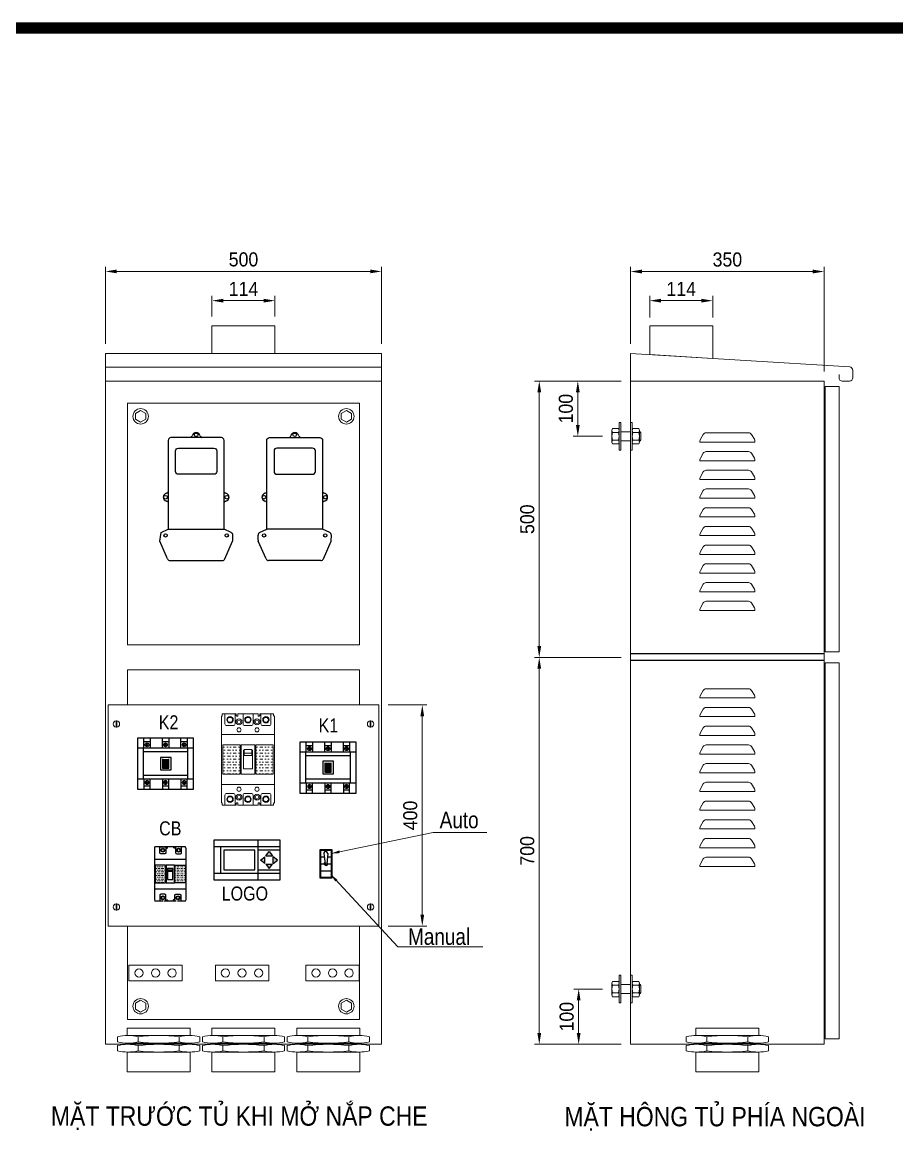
# Model space of a CAD drawing. Header units: millimetres. Extents: x 21200 to 27223, y 97648 to 101913.
# Drawn here: x 22782 to 24364, y 99893 to 101913 of the extents above; entities that cross this region are included whole.
import ezdxf
from ezdxf.enums import TextEntityAlignment as Align

# ---------------------------------------------------------------- set-up
doc = ezdxf.new("R2010")
doc.units = ezdxf.units.MM
doc.header["$LTSCALE"] = 6
doc.linetypes.add('HIDDEN', pattern=[9.525, 6.35, -3.175])
for name, color, linetype, lineweight in [('Co ban', 3, 'Continuous', 13), ('Den', 2, 'Continuous', 25), ('DIM', 4, 'Continuous', 9), ('Hatch', 8, 'Continuous', 0), ('Net khuat', 6, 'HIDDEN', 13), ('Net manh', 4, 'Continuous', 13), ('Netcoban', 4, 'Continuous', 25), ('Netdam', 4, 'Continuous', 20), ('Netmin', 6, 'Continuous', 0), ('Text', 4, 'Continuous', 0)]:
    doc.layers.add(name, color=color, linetype=linetype, lineweight=lineweight)
doc.layers.add('DUONG', color=7, linetype='Continuous')
doc.styles.get("Standard").update_dxf_attribs({"font": 'VHELVCN.TTF', "height": 60})
doc.styles.add('VNI-HELVE', font='VHELVEN.TTF', dxfattribs={"width": 0.9})
doc.dimstyles.new('D10', dxfattribs={"dimscale": 1.7, "dimtxt": 15, "dimasz": 12, "dimexe": 5, "dimexo": 10, "dimgap": 5, "dimtad": 1, "dimtoh": 1, "dimdec": 0, "dimdsep": 46, "dimtxsty": 'VNI-HELVE', "dimcen": 250, "dimclrd": 256, "dimclre": 256, "dimclrt": 7, "dimadec": 0, "dimazin": 0, "dimtfac": 1, "dimtdec": 0, "dimtmove": 0, "dimatfit": 1, "dimfxl": 1, "dimtolj": 1, "dimtzin": 0, "dimlwd": -1, "dimlwe": -1, "dimarcsym": 0})
doc.dimstyles.get("Standard").update_dxf_attribs({"dimtxt": 40, "dimasz": 15, "dimexe": 10, "dimexo": 10, "dimgap": 10, "dimtad": 1, "dimdec": 0, "dimzin": 0, "dimdsep": 46, "dimtxsty": 'Standard', "dimblk": 'OBLIQUE', "dimcen": 0.09, "dimclrd": 5, "dimclre": 5, "dimclrt": 3, "dimadec": 0, "dimazin": 0, "dimtfac": 1, "dimtdec": 0, "dimtofl": 0, "dimtmove": 0, "dimatfit": 3, "dimfxl": 1, "dimtolj": 1, "dimtzin": 0, "dimlwd": 5, "dimlwe": 5, "dimarcsym": 0})

# ---------------------------------------------------------------- blocks, each defined once
blk = doc.blocks.new('*D42')
at = {"layer": 'Defpoints', "color": 0}
for p in [(24031.3, 101409), (23917.3, 101361.5), (24031.3, 101361.5)]:
    blk.add_point(p, dxfattribs=at)
at = {"layer": 'DIM'}
for p, q in [((23917.3, 101378.5), (23917.3, 101417.5)), ((23937.7, 101409), (24010.9, 101409)), ((24031.3, 101378.5), (24031.3, 101417.5))]:
    blk.add_line(p, q, dxfattribs=at)
for points in [[(23937.7, 101412.4), (23937.7, 101405.6), (23917.3, 101409)], [(24010.9, 101412.4), (24010.9, 101405.6), (24031.3, 101409)]]:
    blk.add_solid(points, dxfattribs=at)
at = {"layer": 'DIM', "color": 7, "insert": (23974.3, 101430.3), "char_height": 25.5, "attachment_point": 5, "style": 'VNI-HELVE'}
blk.add_mtext('\\A1;114', dxfattribs=at)
blk = doc.blocks.new('*D43')
at = {"layer": 'Defpoints', "color": 0}
for p in [(23882.8, 101263.6), (23787.2, 101163.6), (23849, 101163.6)]:
    blk.add_point(p, dxfattribs=at)
at = {"layer": 'DIM'}
for p, q in [((23865.8, 101263.6), (23778.7, 101263.6)), ((23787.2, 101243.2), (23787.2, 101184)), ((23832, 101163.6), (23778.7, 101163.6))]:
    blk.add_line(p, q, dxfattribs=at)
for points in [[(23783.8, 101243.2), (23790.6, 101243.2), (23787.2, 101263.6)], [(23783.8, 101184), (23790.6, 101184), (23787.2, 101163.6)]]:
    blk.add_solid(points, dxfattribs=at)
at = {"layer": 'DIM', "color": 7, "insert": (23765.6, 101213.6), "char_height": 25.5, "attachment_point": 5, "rotation": 90, "style": 'VNI-HELVE'}
blk.add_mtext('\\A1;100', dxfattribs=at)
blk = doc.blocks.new('*D44')
at = {"layer": 'Defpoints', "color": 0}
for p in [(24232.8, 101461.7), (23882.8, 101313.6), (24232.8, 101263.6)]:
    blk.add_point(p, dxfattribs=at)
at = {"layer": 'DIM'}
for p, q in [((23882.8, 101330.6), (23882.8, 101470.2)), ((24232.8, 101280.6), (24232.8, 101470.2)), ((23903.2, 101461.7), (24212.4, 101461.7))]:
    blk.add_line(p, q, dxfattribs=at)
for points in [[(23903.2, 101465.1), (23903.2, 101458.3), (23882.8, 101461.7)], [(24212.4, 101465.1), (24212.4, 101458.3), (24232.8, 101461.7)]]:
    blk.add_solid(points, dxfattribs=at)
at = {"layer": 'DIM', "color": 7, "insert": (24057.8, 101483.3), "char_height": 25.5, "attachment_point": 5, "style": 'VNI-HELVE'}
blk.add_mtext('\\A1;350', dxfattribs=at)
blk = doc.blocks.new('*D46')
at = {"layer": 'Defpoints', "color": 0}
for p in [(23427.2, 100677.6), (23427.2, 100277.6), (23505.7, 100277.6)]:
    blk.add_point(p, dxfattribs=at)
at = {"layer": 'DIM'}
for p, q in [((23444.2, 100677.6), (23514.2, 100677.6)), ((23505.7, 100657.2), (23505.7, 100298)), ((23444.2, 100277.6), (23514.2, 100277.6))]:
    blk.add_line(p, q, dxfattribs=at)
for points in [[(23502.3, 100657.2), (23509.1, 100657.2), (23505.7, 100677.6)], [(23502.3, 100298), (23509.1, 100298), (23505.7, 100277.6)]]:
    blk.add_solid(points, dxfattribs=at)
at = {"layer": 'DIM', "color": 7, "insert": (23484.1, 100477.6), "char_height": 25.5, "attachment_point": 5, "rotation": 90, "style": 'VNI-HELVE'}
blk.add_mtext('\\A1;400', dxfattribs=at)
blk = doc.blocks.new('*D47')
at = {"layer": 'Defpoints', "color": 0}
for p in [(23788.7, 100163.6), (23849, 100163.6), (23882.8, 100063.6)]:
    blk.add_point(p, dxfattribs=at)
at = {"layer": 'DIM'}
for p, q in [((23832, 100163.6), (23780.2, 100163.6)), ((23788.7, 100084), (23788.7, 100143.2)), ((23865.8, 100063.6), (23780.2, 100063.6))]:
    blk.add_line(p, q, dxfattribs=at)
for points in [[(23785.3, 100143.2), (23792.1, 100143.2), (23788.7, 100163.6)], [(23785.3, 100084), (23792.1, 100084), (23788.7, 100063.6)]]:
    blk.add_solid(points, dxfattribs=at)
at = {"layer": 'DIM', "color": 7, "insert": (23767.1, 100113.6), "char_height": 25.5, "attachment_point": 5, "rotation": 90, "style": 'VNI-HELVE'}
blk.add_mtext('\\A1;100', dxfattribs=at)
blk = doc.blocks.new('*D48')
at = {"layer": 'Defpoints', "color": 0}
for p in [(23717.4, 100763.6), (23882.8, 100763.6), (23882.8, 100063.6)]:
    blk.add_point(p, dxfattribs=at)
at = {"layer": 'DIM'}
for p, q in [((23865.8, 100763.6), (23708.9, 100763.6)), ((23717.4, 100084), (23717.4, 100743.2)), ((23865.8, 100063.6), (23708.9, 100063.6))]:
    blk.add_line(p, q, dxfattribs=at)
for points in [[(23714, 100743.2), (23720.8, 100743.2), (23717.4, 100763.6)], [(23714, 100084), (23720.8, 100084), (23717.4, 100063.6)]]:
    blk.add_solid(points, dxfattribs=at)
at = {"layer": 'DIM', "color": 7, "insert": (23695.8, 100413.6), "char_height": 25.5, "attachment_point": 5, "rotation": 90, "style": 'VNI-HELVE'}
blk.add_mtext('\\A1;700', dxfattribs=at)
blk = doc.blocks.new('*D49')
at = {"layer": 'Defpoints', "color": 0}
for p in [(23717.4, 101263.6), (23882.8, 101263.6), (23882.8, 100763.6)]:
    blk.add_point(p, dxfattribs=at)
at = {"layer": 'DIM'}
for p, q in [((23865.8, 101263.6), (23708.9, 101263.6)), ((23717.4, 100784), (23717.4, 101243.2)), ((23865.8, 100763.6), (23708.9, 100763.6))]:
    blk.add_line(p, q, dxfattribs=at)
for points in [[(23714, 101243.2), (23720.8, 101243.2), (23717.4, 101263.6)], [(23714, 100784), (23720.8, 100784), (23717.4, 100763.6)]]:
    blk.add_solid(points, dxfattribs=at)
at = {"layer": 'DIM', "color": 7, "insert": (23695.8, 101013.6), "char_height": 25.5, "attachment_point": 5, "rotation": 90, "style": 'VNI-HELVE'}
blk.add_mtext('\\A1;500', dxfattribs=at)
blk = doc.blocks.new('*D50')
at = {"layer": 'Defpoints', "color": 0}
for p in [(23239.2, 101409), (23125.2, 101363.6), (23239.2, 101363.6)]:
    blk.add_point(p, dxfattribs=at)
at = {"layer": 'DIM'}
for p, q in [((23125.2, 101380.6), (23125.2, 101417.5)), ((23145.6, 101409), (23218.8, 101409)), ((23239.2, 101380.6), (23239.2, 101417.5))]:
    blk.add_line(p, q, dxfattribs=at)
for points in [[(23145.6, 101412.4), (23145.6, 101405.6), (23125.2, 101409)], [(23218.8, 101412.4), (23218.8, 101405.6), (23239.2, 101409)]]:
    blk.add_solid(points, dxfattribs=at)
at = {"layer": 'DIM', "color": 7, "insert": (23182.2, 101430.3), "char_height": 25.5, "attachment_point": 5, "style": 'VNI-HELVE'}
blk.add_mtext('\\A1;114', dxfattribs=at)
blk = doc.blocks.new('*D51')
at = {"layer": 'Defpoints', "color": 0}
for p in [(23432.2, 101461.9), (22932.2, 101313.6), (23432.2, 101313.6)]:
    blk.add_point(p, dxfattribs=at)
at = {"layer": 'DIM'}
for p, q in [((22932.2, 101330.6), (22932.2, 101470.4)), ((23432.2, 101330.6), (23432.2, 101470.4)), ((22952.6, 101461.9), (23411.8, 101461.9))]:
    blk.add_line(p, q, dxfattribs=at)
for points in [[(22952.6, 101465.3), (22952.6, 101458.5), (22932.2, 101461.9)], [(23411.8, 101465.3), (23411.8, 101458.5), (23432.2, 101461.9)]]:
    blk.add_solid(points, dxfattribs=at)
at = {"layer": 'DIM', "color": 7, "insert": (23182.2, 101483.5), "char_height": 25.5, "attachment_point": 5, "style": 'VNI-HELVE'}
blk.add_mtext('\\A1;500', dxfattribs=at)
blk = doc.blocks.new('Cross Pt Pan Head Screw - 10 mm top')
at = {"color": 0, "linetype": 'Continuous'}
for p, q in [((-0.9, 0.9), (-5, 0.9)), ((-0.9, 0.9), (-0.9, 5)), ((0.9, 0.9), (-0.9, 0.9)), ((-0.9, 0.9), (-0.9, -0.9)), ((0.9, 0.9), (0.9, 5)), ((0.9, 0.9), (5, 0.9)), ((0.9, 0.9), (0.9, -0.9)), ((-0.9, -0.9), (-5, -0.9)), ((0.9, -0.9), (-0.9, -0.9)), ((-0.9, -0.9), (-0.9, -5)), ((0.9, -0.9), (0.9, -5)), ((0.9, -0.9), (5, -0.9))]:
    blk.add_line(p, q, dxfattribs=at)
blk.add_circle((0, 0), 9.84, dxfattribs=at)
for start, end in [(169.75965, 190.24035), (79.75965, 100.24035), (349.75965, 10.24035), (259.75965, 280.24035)]:
    blk.add_arc((0, 0), 5.09, start, end, dxfattribs=at)
blk = doc.blocks.new('_Oblique')
at = {"color": 0, "lineweight": -2}
blk.add_line((-0.5, -0.5), (0.5, 0.5), dxfattribs=at)

msp = doc.modelspace()

# ---------------------------------------------------------------- hatches: boundary and pattern name
at = {"layer": 'Hatch'}
for points in [[(23047.2, 100579.9), (23035.6, 100579.9), (23035.6, 100563), (23047.2, 100563)], [(23341.1, 100572.9), (23329.5, 100572.9), (23329.5, 100556), (23341.1, 100556)]]:
    msp.add_hatch(color=256, dxfattribs=at).paths.add_polyline_path(points)
at = {"layer": 'Hatch', "lineweight": 18}
h = msp.add_hatch(color=256, dxfattribs=at)
h.paths.add_polyline_path([(23236.1, 100403), (23236.1, 100390.9), (23244, 100397)])
h.paths.add_polyline_path([(23222.6, 100404.5), (23234.6, 100404.5), (23228.6, 100412.4)])
h.paths.add_polyline_path([(23213.2, 100397), (23221.1, 100390.9), (23221.1, 100403)])
h.paths.add_polyline_path([(23222.6, 100389.5), (23228.6, 100381.6), (23234.6, 100389.5)])
at = {"layer": 'Net khuat'}
h = msp.add_hatch(dxfattribs=at)
h.set_pattern_fill('MUDST', color=256, scale=21.333333, style=0)
h.set_pattern_definition([(0, (-56302.936, 88654.323), (10.66666667, 5.33333333), [5.33333333, -5.33333333, 0, -5.33333333, 0, -5.33333333])])
h.paths.add_polyline_path([(23176.3, 100605.5), (23144.6, 100605.5), (23144.6, 100552.1), (23176.3, 100552.1)])
at = {"layer": 'Net khuat', "linetype": 'Continuous'}
h = msp.add_hatch(dxfattribs=at)
h.set_pattern_fill('MUDST', color=256, scale=21.333333, style=0)
h.set_pattern_definition([(180, (102683.5724, 88654.323), (-10.66666667, 5.33333333), [5.33333333, -5.33333333, 0, -5.33333333, 0, -5.33333333])])
h.paths.add_polyline_path([(23204.3, 100605.5), (23236, 100605.5), (23236, 100552.1), (23204.3, 100552.1)])
at = {"layer": 'Netdam'}
h = msp.add_hatch(dxfattribs=at)
h.set_pattern_fill('MUDST', color=256, scale=12.759608, style=0)
h.set_pattern_definition([(0, (-24495.7134, 93239.553), (6.37980402, 3.189902), [3.189902, -3.189902, 0, -3.189902, 0, -3.189902])])
h.paths.add_polyline_path([(23041.3, 100387.6), (23022.4, 100387.6), (23022.4, 100355.7), (23041.3, 100355.7)])
h = msp.add_hatch(dxfattribs=at)
h.set_pattern_fill('MUDST', color=256, scale=12.759608, style=0)
h.set_pattern_definition([(180, (70595.1708, 93239.553), (-6.37980402, 3.189902), [3.189902, -3.189902, 0, -3.189902, 0, -3.189902])])
h.paths.add_polyline_path([(23058.1, 100387.6), (23077.1, 100387.6), (23077.1, 100355.7), (23058.1, 100355.7)])

# ---------------------------------------------------------------- linework, layer by layer
for p, q in [((23030.6, 100973.6), (23033.1, 100989.4)), ((23340.9, 100973.6), (23341.3, 100984.8)), ((24232.8, 100769.8), (23882.8, 100769.8)), ((24232.8, 100757.8), (23882.8, 100757.8)), ((22990.4, 100617.5), (22990.4, 100525.2)), ((23092, 100617.5), (22990.4, 100617.5)), ((23092, 100599.4), (22990.4, 100599.4)), ((23000.7, 100599.4), (23000.7, 100543.2)), ((23002, 100599.4), (23002, 100617.5)), ((23002, 100611.5), (23013.2, 100611.5)), ((23013.2, 100599.4), (23002, 100599.4)), ((23013.2, 100617.5), (23013.2, 100599.4)), ((23035.6, 100599.4), (23035.6, 100617.5)), ((23035.6, 100611.4), (23046.8, 100611.4)), ((23046.8, 100599.4), (23035.6, 100599.4)), ((23046.8, 100617.5), (23046.8, 100599.4)), ((23069.1, 100599.4), (23069.1, 100617.5)), ((23069.1, 100611.4), (23080.3, 100611.4)), ((23080.3, 100599.4), (23069.1, 100599.4)), ((23080.3, 100617.5), (23080.3, 100599.4)), ((23081.6, 100543.2), (23081.6, 100599.4)), ((23092, 100525.2), (23092, 100617.5)), ((23284.3, 100610.4), (23284.3, 100518.1)), ((23385.9, 100610.4), (23284.3, 100610.4)), ((23295.9, 100592.4), (23295.9, 100610.4)), ((23295.9, 100604.4), (23307.1, 100604.4)), ((23307.1, 100610.4), (23307.1, 100592.4)), ((23329.5, 100592.3), (23329.5, 100610.4)), ((23329.5, 100604.4), (23340.7, 100604.4)), ((23340.7, 100610.4), (23340.7, 100592.3)), ((23363.1, 100592.3), (23363.1, 100610.4)), ((23363.1, 100604.4), (23374.2, 100604.4)), ((23374.2, 100610.4), (23374.2, 100592.3)), ((23385.9, 100518.1), (23385.9, 100610.4)), ((23081.6, 100592.5), (23000.7, 100592.5)), ((23031.8, 100582.8), (23031.8, 100560.1)), ((23051.1, 100582.8), (23031.8, 100582.8)), ((23035.6, 100579.9), (23035.6, 100563)), ((23047.2, 100563), (23047.2, 100579.9)), ((23051.1, 100560.1), (23051.1, 100582.8)), ((23385.9, 100592.4), (23284.3, 100592.4)), ((23294.6, 100592.4), (23294.6, 100536.2)), ((23375.6, 100585.5), (23294.6, 100585.5)), ((23307.1, 100592.4), (23295.9, 100592.4)), ((23340.7, 100592.3), (23329.5, 100592.3)), ((23374.2, 100592.3), (23363.1, 100592.3)), ((23375.6, 100536.2), (23375.6, 100592.4)), ((23031.8, 100560.1), (23051.1, 100560.1)), ((23035.6, 100563), (23047.2, 100563)), ((23345, 100575.8), (23325.7, 100575.8)), ((23325.7, 100575.8), (23325.7, 100553.1)), ((23329.5, 100572.9), (23329.5, 100556)), ((23341.1, 100556), (23341.1, 100572.9)), ((23345, 100553.1), (23345, 100575.8)), ((23092, 100543.2), (22990.4, 100543.2)), ((23081.6, 100550.1), (23000.7, 100550.1)), ((23002, 100543.2), (23002, 100525.2)), ((23013.2, 100543.2), (23002, 100543.2)), ((23013.2, 100525.2), (23013.2, 100543.2)), ((23035.6, 100543.3), (23035.6, 100525.2)), ((23046.8, 100543.3), (23035.6, 100543.3)), ((23046.8, 100525.2), (23046.8, 100543.3)), ((23069.1, 100543.3), (23069.1, 100525.2)), ((23080.3, 100543.3), (23069.1, 100543.3)), ((23080.3, 100525.2), (23080.3, 100543.3)), ((23375.6, 100543.1), (23294.6, 100543.1)), ((23325.7, 100553.1), (23345, 100553.1)), ((23329.5, 100556), (23341.1, 100556)), ((22990.4, 100525.2), (23092, 100525.2)), ((23002, 100531.2), (23013.2, 100531.2)), ((23035.6, 100531.2), (23046.8, 100531.2)), ((23069.1, 100531.2), (23080.3, 100531.2)), ((23385.9, 100536.2), (23284.3, 100536.2)), ((23284.3, 100518.1), (23385.9, 100518.1)), ((23295.9, 100536.2), (23295.9, 100518.1)), ((23307.1, 100536.2), (23295.9, 100536.2)), ((23295.9, 100524.1), (23307.1, 100524.1)), ((23307.1, 100518.1), (23307.1, 100536.2)), ((23329.5, 100536.2), (23329.5, 100518.1)), ((23340.7, 100536.2), (23329.5, 100536.2)), ((23329.5, 100524.2), (23340.7, 100524.2)), ((23340.7, 100518.1), (23340.7, 100536.2)), ((23363.1, 100536.2), (23363.1, 100518.1)), ((23374.2, 100536.2), (23363.1, 100536.2)), ((23363.1, 100524.2), (23374.2, 100524.2)), ((23374.2, 100518.1), (23374.2, 100536.2))]:
    msp.add_line(p, q)
at = {"layer": 'Co ban'}
for points in [[(23125.2, 101313.6), (23239.2, 101313.6), (23239.2, 101363.6), (23125.2, 101363.6)], [(23917.2, 101311.5), (24031.3, 101304.4), (24031.3, 101363.6), (23917.3, 101363.6)], [(22932.2, 100063.6), (23432.2, 100063.6), (23432.2, 101313.6), (22932.2, 101313.6)], [(23882.8, 100063.6), (24232.8, 100063.6), (24232.8, 101263.6), (23882.8, 101263.6)], [(24234.8, 100773.6), (24259.8, 100773.6), (24259.8, 101253.6), (24234.8, 101253.6)], [(22996.1, 101188.9), (23005.5, 101194.3), (23005.5, 101205.1), (22996.1, 101210.5), (22986.8, 101205.1), (22986.8, 101194.3)], [(23368.3, 101188.9), (23358.9, 101194.3), (23358.9, 101205.1), (23368.3, 101210.5), (23377.7, 101205.1), (23377.7, 101194.3)], [(24234.8, 100073.6), (24259.8, 100073.6), (24259.8, 100753.6), (24234.8, 100753.6)], [(22937.2, 100277.6), (23427.2, 100277.6), (23427.2, 100677.6), (22937.2, 100677.6)], [(22951.6, 100637.5), (22952.8, 100637.5), (22952.8, 100649), (22951.6, 100649)], [(23411.6, 100637.5), (23412.8, 100637.5), (23412.8, 100649), (23411.6, 100649)], [(23176.3, 100605.5), (23144.6, 100605.5), (23144.6, 100552.1), (23176.3, 100552.1)], [(23178.1, 100552.2), (23202.6, 100552.2), (23202.6, 100605.5), (23178.1, 100605.5)], [(23204.3, 100605.5), (23236, 100605.5), (23236, 100552.1), (23204.3, 100552.1)], [(23183.2, 100596.9), (23197.5, 100596.9), (23197.5, 100586.2), (23183.2, 100586.2)], [(22951.6, 100306.3), (22952.8, 100306.3), (22952.8, 100317.7), (22951.6, 100317.7)], [(23411.6, 100306.3), (23412.8, 100306.3), (23412.8, 100317.7), (23411.6, 100317.7)], [(22974.8, 100206.7), (23071.4, 100206.7), (23071.4, 100178.6), (22974.8, 100178.6)], [(23131.3, 100206.7), (23227.9, 100206.7), (23227.9, 100178.6), (23131.3, 100178.6)], [(23295, 100206.7), (23391.6, 100206.7), (23391.6, 100178.6), (23295, 100178.6)], [(22996.1, 100143.4), (23005.5, 100137.9), (23005.5, 100127.1), (22996.1, 100121.7), (22986.8, 100127.1), (22986.8, 100137.9)], [(23368.3, 100143.4), (23358.9, 100137.9), (23358.9, 100127.1), (23368.3, 100121.7), (23377.7, 100127.1), (23377.7, 100137.9)]]:
    msp.add_lwpolyline(points, close=True, dxfattribs=at)
for points in [[(23882.8, 101263.6), (23882.8, 101313.6), (24279.2, 101289, -0.396137), (24284.8, 101283), (24284.8, 101269.6, -0.414214), (24278.8, 101263.6), (24265.8, 101263.6, -0.414214), (24259.8, 101269.6), (24259.8, 101275.6)], [(23142.3, 100657.3, 0.414214), (23143.9, 100658.9), (23143.9, 100661.5)], [(23169, 100661.5), (23169, 100658.9, 0.414214), (23170.6, 100657.3), (23170.6, 100657.3, 0.414214), (23172.2, 100658.9), (23172.2, 100661.5)], [(23211.7, 100661.5), (23211.7, 100658.9, -0.414214), (23210.1, 100657.3), (23210.1, 100657.3, -0.414214), (23208.5, 100658.9), (23208.5, 100661.5)], [(23238.3, 100657.3, -0.414214), (23236.7, 100658.9), (23236.7, 100661.5)], [(22951.6, 100648.9, 0.899021), (22951.6, 100637.5)], [(22952.8, 100637.5, 0.899021), (22952.8, 100648.9)], [(23411.6, 100648.9, 0.899021), (23411.6, 100637.5)], [(23412.8, 100637.5, 0.899021), (23412.8, 100648.9)], [(23142.3, 100500.5, -0.414214), (23143.9, 100498.9), (23143.9, 100496.2)], [(23166.9, 100496.2), (23166.9, 100514.3, 0.414214), (23163.7, 100517.5), (23151.9, 100517.5, 0.414214), (23148.7, 100514.3), (23148.7, 100496.2)], [(23169, 100496.2), (23169, 100498.9, -0.414214), (23170.6, 100500.5), (23170.6, 100500.5, -0.414214), (23172.2, 100498.9), (23172.2, 100496.2)], [(23199.4, 100496.2), (23199.4, 100514.3, 0.414214), (23196.2, 100517.5), (23184.5, 100517.5, 0.414214), (23181.3, 100514.3), (23181.3, 100496.2)], [(23211.7, 100496.2), (23211.7, 100498.9, 0.414214), (23210.1, 100500.5), (23210.1, 100500.5, 0.414214), (23208.5, 100498.9), (23208.5, 100496.2)], [(23213.8, 100496.2), (23213.8, 100514.3, -0.414214), (23217, 100517.5), (23228.7, 100517.5, -0.414214), (23231.9, 100514.3), (23231.9, 100496.2)], [(23238.3, 100500.5, 0.414214), (23236.7, 100498.9), (23236.7, 100496.2)], [(22951.6, 100317.7, 0.899021), (22951.6, 100306.3)], [(22952.8, 100306.3, 0.899021), (22952.8, 100317.7)], [(23411.6, 100317.7, 0.899021), (23411.6, 100306.3)], [(23412.8, 100306.3, 0.899021), (23412.8, 100317.7)]]:
    msp.add_lwpolyline(points, format="xyb", dxfattribs=at)
for points in [[(22932.2, 101288.6), (23432.2, 101288.6)], [(22932.2, 101263.6), (23432.2, 101263.6)], [(23392.2, 101223.6), (23392.2, 101223.6), (22972.2, 101223.6), (22972.2, 100924.1)], [(23392.2, 100924.1), (23392.2, 101223.6)], [(22972.2, 100924.1), (22972.2, 100786.1), (23392.2, 100786.1), (23392.2, 100924.1)], [(23392.2, 100741.1), (23392.2, 100741.1), (22972.2, 100741.1), (22972.2, 100677.6)], [(23392.2, 100677.6), (23392.2, 100741.1)], [(23169, 100661.5), (23143.9, 100661.5)], [(23208.5, 100661.5), (23172.2, 100661.5)], [(23236.7, 100661.5), (23211.7, 100661.5)], [(23142.3, 100657.3), (23142.3, 100500.5)], [(23155.3, 100646.6), (23152.9, 100650.9), (23155.3, 100655.1), (23160.2, 100655.1), (23162.7, 100650.9), (23160.2, 100646.6), (23155.3, 100646.6)], [(23187.9, 100646.6), (23185.4, 100650.9), (23187.9, 100655.1), (23192.8, 100655.1), (23195.2, 100650.9), (23192.8, 100646.6), (23187.9, 100646.6)], [(23225.3, 100646.6), (23227.8, 100650.9), (23225.3, 100655.1), (23220.4, 100655.1), (23217.9, 100650.9), (23220.4, 100646.6), (23225.3, 100646.6)], [(23238.3, 100500.5), (23238.3, 100657.3)], [(23142.3, 100624.2), (23238.3, 100624.2)], [(23183.2, 100595.9), (23182.3, 100595.9), (23182.3, 100561.8), (23198.3, 100561.8), (23198.3, 100595.9), (23197.5, 100595.9)], [(23197.5, 100590.5), (23183.2, 100590.5)], [(23142.3, 100533.5), (23238.3, 100533.5)], [(23155.3, 100511.1), (23152.9, 100506.9), (23155.3, 100502.6), (23160.2, 100502.6), (23162.7, 100506.9), (23160.2, 100511.1), (23155.3, 100511.1)], [(23187.9, 100511.1), (23185.4, 100506.9), (23187.9, 100502.6), (23192.8, 100502.6), (23195.2, 100506.9), (23192.8, 100511.1), (23187.9, 100511.1)], [(23225.3, 100511.1), (23227.8, 100506.9), (23225.3, 100502.6), (23220.4, 100502.6), (23217.9, 100506.9), (23220.4, 100511.1), (23225.3, 100511.1)], [(23169, 100496.2), (23143.9, 100496.2)], [(23199.4, 100496.2), (23172.2, 100496.2)], [(23208.5, 100496.2), (23199.4, 100496.2)], [(23236.7, 100496.2), (23211.7, 100496.2)], [(22972.2, 100277.6), (22972.2, 100108.6), (23392.2, 100108.6), (23392.2, 100277.6)], [(23085.7, 100079.7), (23085.7, 100092.7), (22971.7, 100092.7), (22971.7, 100079.7)], [(23084.5, 100079.7), (22972.9, 100079.7)], [(22991.5, 100077.4), (22991.5, 100068)], [(23065.9, 100077.4), (23065.9, 100068)], [(23239.2, 100079.7), (23239.2, 100092.7), (23125.2, 100092.7), (23125.2, 100079.7)], [(23238, 100079.7), (23126.4, 100079.7)], [(23145, 100077.4), (23145, 100068)], [(23219.4, 100077.4), (23219.4, 100068)], [(23392.7, 100079.7), (23392.7, 100092.7), (23278.7, 100092.7), (23278.7, 100079.7)], [(23391.5, 100079.7), (23279.9, 100079.7)], [(23298.5, 100077.4), (23298.5, 100068)], [(23372.9, 100077.4), (23372.9, 100068)], [(24114.8, 100079.7), (24114.8, 100092.7), (24000.8, 100092.7), (24000.8, 100079.7)], [(24113.6, 100079.7), (24002, 100079.7)], [(24020.6, 100077.4), (24020.6, 100068)], [(24095, 100077.4), (24095, 100068)], [(23084.5, 100065.6), (22972.9, 100065.6)], [(22991.5, 100051.9), (22991.5, 100061.3)], [(23065.9, 100051.9), (23065.9, 100061.3)], [(23238, 100065.6), (23126.4, 100065.6)], [(23145, 100051.9), (23145, 100061.3)], [(23219.4, 100051.9), (23219.4, 100061.3)], [(23391.5, 100065.6), (23279.9, 100065.6)], [(23298.5, 100051.9), (23298.5, 100061.3)], [(23372.9, 100051.9), (23372.9, 100061.3)], [(24113.6, 100065.6), (24002, 100065.6)], [(24020.6, 100051.9), (24020.6, 100061.3)], [(24095, 100051.9), (24095, 100061.3)], [(23085.7, 100049.5), (23085.7, 100013.6), (22971.7, 100013.6), (22971.7, 100049.5)], [(23084.5, 100049.5), (22972.9, 100049.5)], [(23239.2, 100049.5), (23239.2, 100013.6), (23125.2, 100013.6), (23125.2, 100049.5)], [(23238, 100049.5), (23126.4, 100049.5)], [(23392.7, 100049.5), (23392.7, 100013.6), (23278.7, 100013.6), (23278.7, 100049.5)], [(23391.5, 100049.5), (23279.9, 100049.5)], [(24114.8, 100049.5), (24114.8, 100013.6), (24000.8, 100013.6), (24000.8, 100049.5)], [(24113.6, 100049.5), (24002, 100049.5)]]:
    msp.add_lwpolyline(points, dxfattribs=at)
for points in [[(24019.3, 101169.9, 0.265803), (24014.2, 101166.9), (24009, 101158.2, 0.133692), (24008.2, 101155.1), (24008.2, 101153.2), (24107.4, 101153.2), (24107.4, 101155.1, 0.133692), (24106.6, 101158.2), (24101.5, 101166.9, 0.265803), (24096.3, 101169.9)], [(24019.3, 101136, 0.265803), (24014.2, 101133), (24009, 101124.3, 0.133692), (24008.2, 101121.3), (24008.2, 101119.4), (24107.4, 101119.4), (24107.4, 101121.3, 0.133692), (24106.6, 101124.3), (24101.5, 101133, 0.265803), (24096.3, 101136)], [(24019.3, 101102.1, 0.265803), (24014.2, 101099.2), (24009, 101090.5, 0.133692), (24008.2, 101087.4), (24008.2, 101085.5), (24107.4, 101085.5), (24107.4, 101087.4, 0.133692), (24106.6, 101090.5), (24101.5, 101099.2, 0.265803), (24096.3, 101102.1)], [(24019.3, 101068.3, 0.265803), (24014.2, 101065.3), (24009, 101056.6, 0.133692), (24008.2, 101053.5), (24008.2, 101051.6), (24107.4, 101051.6), (24107.4, 101053.5, 0.133692), (24106.6, 101056.6), (24101.5, 101065.3, 0.265803), (24096.3, 101068.3)], [(24019.3, 101034.4, 0.265803), (24014.2, 101031.4), (24009, 101022.7, 0.133692), (24008.2, 101019.7), (24008.2, 101017.8), (24107.4, 101017.8), (24107.4, 101019.7, 0.133692), (24106.6, 101022.7), (24101.5, 101031.4, 0.265803), (24096.3, 101034.4)], [(24019.3, 101000.5, 0.265803), (24014.2, 100997.6), (24009, 100988.9, 0.133692), (24008.2, 100985.8), (24008.2, 100983.9), (24107.4, 100983.9), (24107.4, 100985.8, 0.133692), (24106.6, 100988.9), (24101.5, 100997.6, 0.265803), (24096.3, 101000.5)], [(24019.3, 100966.7, 0.265803), (24014.2, 100963.7), (24009, 100955, 0.133692), (24008.2, 100951.9), (24008.2, 100950), (24107.4, 100950), (24107.4, 100951.9, 0.133692), (24106.6, 100955), (24101.5, 100963.7, 0.265803), (24096.3, 100966.7)], [(24019.3, 100932.8, 0.265803), (24014.2, 100929.8), (24009, 100921.1, 0.133692), (24008.2, 100918.1), (24008.2, 100916.2), (24107.4, 100916.2), (24107.4, 100918.1, 0.133692), (24106.6, 100921.1), (24101.5, 100929.8, 0.265803), (24096.3, 100932.8)], [(24019.3, 100898.9, 0.265803), (24014.2, 100896), (24009, 100887.3, 0.133692), (24008.2, 100884.2), (24008.2, 100882.3), (24107.4, 100882.3), (24107.4, 100884.2, 0.133692), (24106.6, 100887.3), (24101.5, 100896, 0.265803), (24096.3, 100898.9)], [(24019.3, 100865.1, 0.265803), (24014.2, 100862.1), (24009, 100853.4, 0.133692), (24008.2, 100850.3), (24008.2, 100848.4), (24107.4, 100848.4), (24107.4, 100850.3, 0.133692), (24106.6, 100853.4), (24101.5, 100862.1, 0.265803), (24096.3, 100865.1)], [(24019.3, 100706.9, 0.265803), (24014.2, 100703.9), (24009, 100695.2, 0.133692), (24008.2, 100692.2), (24008.2, 100690.3), (24107.4, 100690.3), (24107.4, 100692.2, 0.133692), (24106.6, 100695.2), (24101.5, 100703.9, 0.265803), (24096.3, 100706.9)], [(23163.7, 100640.2), (23151.9, 100640.2, -0.414214), (23148.7, 100643.4), (23148.7, 100661.5), (23166.9, 100661.5), (23166.9, 100643.4, -0.414214)], [(23196.2, 100640.2), (23184.5, 100640.2, -0.414214), (23181.3, 100643.4), (23181.3, 100661.5), (23199.4, 100661.5), (23199.4, 100643.4, -0.414214)], [(23217, 100640.2), (23228.7, 100640.2, 0.414214), (23231.9, 100643.4), (23231.9, 100661.5), (23213.8, 100661.5), (23213.8, 100643.4, 0.414214)], [(24019.3, 100673, 0.265803), (24014.2, 100670.1), (24009, 100661.3, 0.133692), (24008.2, 100658.3), (24008.2, 100656.4), (24107.4, 100656.4), (24107.4, 100658.3, 0.133692), (24106.6, 100661.3), (24101.5, 100670.1, 0.265803), (24096.3, 100673)], [(24019.3, 100639.2, 0.265803), (24014.2, 100636.2), (24009, 100627.5, 0.133692), (24008.2, 100624.4), (24008.2, 100622.5), (24107.4, 100622.5), (24107.4, 100624.4, 0.133692), (24106.6, 100627.5), (24101.5, 100636.2, 0.265803), (24096.3, 100639.2)], [(24019.3, 100605.3, 0.265803), (24014.2, 100602.3), (24009, 100593.6, 0.133692), (24008.2, 100590.6), (24008.2, 100588.7), (24107.4, 100588.7), (24107.4, 100590.6, 0.133692), (24106.6, 100593.6), (24101.5, 100602.3, 0.265803), (24096.3, 100605.3)], [(24019.3, 100571.4, 0.265803), (24014.2, 100568.5), (24009, 100559.7, 0.133692), (24008.2, 100556.7), (24008.2, 100554.8), (24107.4, 100554.8), (24107.4, 100556.7, 0.133692), (24106.6, 100559.7), (24101.5, 100568.5, 0.265803), (24096.3, 100571.4)], [(24019.3, 100537.6, 0.265803), (24014.2, 100534.6), (24009, 100525.9, 0.133692), (24008.2, 100522.8), (24008.2, 100520.9), (24107.4, 100520.9), (24107.4, 100522.8, 0.133692), (24106.6, 100525.9), (24101.5, 100534.6, 0.265803), (24096.3, 100537.6)], [(24019.3, 100503.7, 0.265803), (24014.2, 100500.7), (24009, 100492, 0.133692), (24008.2, 100489), (24008.2, 100487.1), (24107.4, 100487.1), (24107.4, 100489, 0.133692), (24106.6, 100492), (24101.5, 100500.7, 0.265803), (24096.3, 100503.7)], [(24019.3, 100469.8, 0.265803), (24014.2, 100466.9), (24009, 100458.1, 0.133692), (24008.2, 100455.1), (24008.2, 100453.2), (24107.4, 100453.2), (24107.4, 100455.1, 0.133692), (24106.6, 100458.1), (24101.5, 100466.9, 0.265803), (24096.3, 100469.8)], [(24019.3, 100436, 0.265803), (24014.2, 100433), (24009, 100424.3, 0.133692), (24008.2, 100421.2), (24008.2, 100419.3), (24107.4, 100419.3), (24107.4, 100421.2, 0.133692), (24106.6, 100424.3), (24101.5, 100433, 0.265803), (24096.3, 100436)], [(24019.3, 100402.1, 0.265803), (24014.2, 100399.1), (24009, 100390.4, 0.133692), (24008.2, 100387.4), (24008.2, 100385.5), (24107.4, 100385.5), (24107.4, 100387.4, 0.133692), (24106.6, 100390.4), (24101.5, 100399.1, 0.265803), (24096.3, 100402.1)], [(23065.9, 100077.4, 0.062894), (22991.5, 100077.4, 0.125788), (22954.3, 100077.4), (22954.3, 100068, 0.125788), (22991.5, 100068, 0.062894), (23065.9, 100068, 0.125788), (23103.1, 100068), (23103.1, 100077.4, 0.125788), (23065.9, 100077.4)], [(23219.4, 100077.4, 0.062894), (23145, 100077.4, 0.125788), (23107.8, 100077.4), (23107.8, 100068, 0.125788), (23145, 100068, 0.062894), (23219.4, 100068, 0.125788), (23256.6, 100068), (23256.6, 100077.4, 0.125788), (23219.4, 100077.4)], [(23372.9, 100077.4, 0.062894), (23298.5, 100077.4, 0.125788), (23261.3, 100077.4), (23261.3, 100068, 0.125788), (23298.5, 100068, 0.062894), (23372.9, 100068, 0.125788), (23410.1, 100068), (23410.1, 100077.4, 0.125788), (23372.9, 100077.4)], [(24095, 100077.4, 0.062894), (24020.6, 100077.4, 0.125788), (23983.4, 100077.4), (23983.4, 100068, 0.125788), (24020.6, 100068, 0.062894), (24095, 100068, 0.125788), (24132.2, 100068), (24132.2, 100077.4, 0.125788), (24095, 100077.4)], [(23065.9, 100051.9, -0.062894), (22991.5, 100051.9, -0.125788), (22954.3, 100051.9), (22954.3, 100061.3, -0.125788), (22991.5, 100061.3, -0.062894), (23065.9, 100061.3, -0.125788), (23103.1, 100061.3), (23103.1, 100051.9, -0.125788), (23065.9, 100051.9)], [(23219.4, 100051.9, -0.062894), (23145, 100051.9, -0.125788), (23107.8, 100051.9), (23107.8, 100061.3, -0.125788), (23145, 100061.3, -0.062894), (23219.4, 100061.3, -0.125788), (23256.6, 100061.3), (23256.6, 100051.9, -0.125788), (23219.4, 100051.9)], [(23372.9, 100051.9, -0.062894), (23298.5, 100051.9, -0.125788), (23261.3, 100051.9), (23261.3, 100061.3, -0.125788), (23298.5, 100061.3, -0.062894), (23372.9, 100061.3, -0.125788), (23410.1, 100061.3), (23410.1, 100051.9, -0.125788), (23372.9, 100051.9)], [(24095, 100051.9, -0.062894), (24020.6, 100051.9, -0.125788), (23983.4, 100051.9), (23983.4, 100061.3, -0.125788), (24020.6, 100061.3, -0.062894), (24095, 100061.3, -0.125788), (24132.2, 100061.3), (24132.2, 100051.9, -0.125788), (24095, 100051.9)]]:
    msp.add_lwpolyline(points, format="xyb", close=True, dxfattribs=at)
for centre, radius in [((22996.1, 101199.7), 13.9), ((23368.3, 101199.7), 13.9), ((23157.8, 100650.9), 5.91), ((23174.1, 100647.1), 5.33), ((23174.1, 100647.1), 3.2), ((23190.3, 100650.9), 5.91), ((23206.6, 100647.1), 5.33), ((23206.6, 100647.1), 3.2), ((23222.9, 100650.9), 5.91), ((23174.1, 100632.6), 3.73), ((23206.6, 100632.6), 3.73), ((23174.1, 100525.1), 3.73), ((23206.6, 100525.1), 3.73), ((23157.8, 100506.9), 5.91), ((23174.1, 100510.6), 5.33), ((23174.1, 100510.6), 3.2), ((23190.3, 100506.9), 5.91), ((23206.6, 100510.6), 5.33), ((23206.6, 100510.6), 3.2), ((23222.9, 100506.9), 5.91), ((22993.1, 100192.6), 7.52), ((23023.1, 100192.6), 7.52), ((23053.1, 100192.6), 7.52), ((23149.6, 100192.6), 7.52), ((23179.6, 100192.6), 7.52), ((23209.6, 100192.6), 7.52), ((23313.3, 100192.6), 7.52), ((23343.3, 100192.6), 7.52), ((23373.3, 100192.6), 7.52), ((22996.1, 100132.5), 13.9), ((23368.3, 100132.5), 13.9)]:
    msp.add_circle(centre, radius, dxfattribs=at)
at = {"layer": 'Den', "color": 1, "ltscale": 0.1, "const_width": 20.2}
msp.add_lwpolyline([(27212.7, 97658), (21209.9, 97658), (21209.9, 101902.4), (27212.7, 101902.4), (27212.7, 97658)], close=True, dxfattribs=at)
at = {"layer": 'DUONG', "linetype": 'Continuous', "ltscale": 0.25}
for p, q in [((23248.3, 100432.9), (23128.7, 100432.9)), ((23128.7, 100432.9), (23128.7, 100361.1)), ((23248.3, 100420.9), (23128.7, 100420.9)), ((23140.7, 100420.9), (23140.7, 100373.1)), ((23208.9, 100361.1), (23208.9, 100432.9)), ((23248.3, 100361.1), (23248.3, 100432.9)), ((23202.9, 100414.9), (23146.7, 100414.9)), ((23146.7, 100414.9), (23146.7, 100379)), ((23202.9, 100379), (23202.9, 100414.9)), ((23248.3, 100414.9), (23208.9, 100414.9)), ((23213.2, 100397), (23221.1, 100403)), ((23221.1, 100390.9), (23213.2, 100397)), ((23221.1, 100390.9), (23221.1, 100403)), ((23222.6, 100404.5), (23228.6, 100412.4)), ((23222.6, 100404.5), (23234.6, 100404.5)), ((23228.6, 100412.4), (23234.6, 100404.5)), ((23244, 100397), (23236.1, 100403)), ((23236.1, 100390.9), (23236.1, 100403)), ((23236.1, 100390.9), (23244, 100397)), ((23322.2, 100365.4), (23322.2, 100415.1)), ((23322.2, 100415.1), (23340.9, 100415.1)), ((23322.2, 100402.8), (23328.2, 100402.8)), ((23327.4, 100408.8), (23329.9, 100390)), ((23334.7, 100408.8), (23333.2, 100390.1)), ((23334.2, 100402.8), (23340.9, 100402.8)), ((23340.9, 100415.1), (23340.9, 100365.4)), ((23146.7, 100379), (23202.9, 100379)), ((23208.9, 100379), (23248.3, 100379)), ((23222.6, 100389.5), (23228.6, 100381.6)), ((23222.6, 100389.5), (23234.6, 100389.5)), ((23228.6, 100381.6), (23234.6, 100389.5)), ((23322.2, 100390.2), (23329.9, 100390.2)), ((23322.2, 100377.7), (23340.9, 100377.7)), ((23333.2, 100390.2), (23340.9, 100390.2)), ((23128.7, 100373.1), (23248.3, 100373.1)), ((23128.7, 100361.1), (23248.3, 100361.1)), ((23340.9, 100365.4), (23322.2, 100365.4))]:
    msp.add_line(p, q, dxfattribs=at)
msp.add_lwpolyline([(23321.2, 100416.1), (23341.9, 100416.1), (23341.9, 100364.3), (23321.2, 100364.3)], close=True, dxfattribs=at)
for centre, radius, start, end in [((23331.1, 100408.8), 3.64, 350.6223, 195.0796), ((23331.5, 100390.2), 3.15, 128.7485, 54.1025), ((23331.5, 100390.2), 1.63, 187.5398, 355.3111)]:
    msp.add_arc(centre, radius, start, end, dxfattribs=at)
at = {"layer": 'Net manh'}
for points in [[(23861.8, 101138.6), (23864.8, 101138.6), (23864.8, 101188.6), (23861.8, 101188.6)], [(23882.8, 101138.6), (23885.8, 101138.6), (23885.8, 101188.6), (23882.8, 101188.6)], [(23861.8, 100138.6), (23864.8, 100138.6), (23864.8, 100188.6), (23861.8, 100188.6)], [(23882.8, 100138.6), (23885.8, 100138.6), (23885.8, 100188.6), (23882.8, 100188.6)]]:
    msp.add_lwpolyline(points, close=True, dxfattribs=at)
for points in [[(23860.8, 101177.5, -0.288675), (23860.8, 101170.5, -0.144338), (23860.8, 101156.7, -0.288675), (23860.8, 101149.8), (23850, 101149.8, -0.288675), (23850, 101156.7, -0.144338), (23850, 101170.5, -0.288675), (23850, 101177.5)], [(23886.8, 101177.5, 0.288675), (23886.8, 101170.5, 0.144338), (23886.8, 101156.7, 0.288675), (23886.8, 101149.8), (23897.6, 101149.8, 0.288675), (23897.6, 101156.7, 0.144338), (23897.6, 101170.5, 0.288675), (23897.6, 101177.5)], [(23860.8, 100177.5, -0.288675), (23860.8, 100170.5, -0.144338), (23860.8, 100156.7, -0.288675), (23860.8, 100149.8), (23850, 100149.8, -0.288675), (23850, 100156.7, -0.144338), (23850, 100170.5, -0.288675), (23850, 100177.5)], [(23886.8, 100177.5, 0.288675), (23886.8, 100170.5, 0.144338), (23886.8, 100156.7, 0.288675), (23886.8, 100149.8), (23897.6, 100149.8, 0.288675), (23897.6, 100156.7, 0.144338), (23897.6, 100170.5, 0.288675), (23897.6, 100177.5)]]:
    msp.add_lwpolyline(points, format="xyb", close=True, dxfattribs=at)
for points in [[(23849, 101153.2), (23849, 101174)], [(23860.8, 101170.5), (23850, 101170.5)], [(23864.8, 101171.6), (23882.8, 101171.6)], [(23886.8, 101170.5), (23897.6, 101170.5)], [(23898.6, 101153.2), (23898.6, 101174)], [(23898.6, 101155.6), (23899.9, 101155.6), (23901.5, 101157.2), (23901.5, 101170), (23899.9, 101171.6), (23898.6, 101171.6)], [(23860.8, 101156.7), (23850, 101156.7)], [(23864.8, 101155.6), (23882.8, 101155.6)], [(23886.8, 101156.7), (23897.6, 101156.7)], [(23849, 100153.2), (23849, 100174)], [(23860.8, 100170.5), (23850, 100170.5)], [(23860.8, 100156.7), (23850, 100156.7)], [(23864.8, 100171.6), (23882.8, 100171.6)], [(23864.8, 100155.6), (23882.8, 100155.6)], [(23886.8, 100170.5), (23897.6, 100170.5)], [(23886.8, 100156.7), (23897.6, 100156.7)], [(23898.6, 100153.2), (23898.6, 100174)], [(23898.6, 100155.6), (23899.9, 100155.6), (23901.5, 100157.2), (23901.5, 100170), (23899.9, 100171.6), (23898.6, 100171.6)]]:
    msp.add_lwpolyline(points, dxfattribs=at)
at = {"layer": 'Netcoban'}
for p, q in [((23087.4, 101161.6), (23086.8, 101161.3)), ((23105.7, 101161.6), (23106.3, 101161.3)), ((23265.7, 101161.6), (23265.2, 101161.3)), ((23284.1, 101161.6), (23284.6, 101161.3)), ((23045.6, 101062.6), (23046, 101063.2)), ((23147.5, 101062.6), (23147.1, 101063.2)), ((23224, 101062.6), (23224.3, 101063.2)), ((23325.8, 101062.6), (23325.4, 101063.2)), ((23045.6, 101044.3), (23046, 101043.7)), ((23147.5, 101044.3), (23147.1, 101043.7)), ((23224, 101044.3), (23224.3, 101043.7)), ((23325.8, 101044.3), (23325.4, 101043.7)), ((23033.1, 100989.4), (23046, 100995.3)), ((23160, 100989.4), (23147.1, 100995.3)), ((23163, 100975.6), (23163, 100984.8)), ((23208.5, 100975.6), (23208.5, 100984.8)), ((23211.4, 100989.4), (23224.3, 100995.3)), ((23338.4, 100989.4), (23325.4, 100995.3)), ((23044.7, 100942), (23030.6, 100973.6)), ((23148.4, 100942), (23162.5, 100973.6)), ((23223, 100942), (23208.9, 100973.6)), ((23326.8, 100942), (23340.9, 100973.6)), ((23049.3, 100939), (23143.8, 100939)), ((23322.2, 100939), (23227.6, 100939)), ((23021, 100398.8), (23078.4, 100398.8)), ((23054, 100378.6), (23045.4, 100378.6)), ((23021, 100344.6), (23078.4, 100344.6))]:
    msp.add_line(p, q, dxfattribs=at)
for points in [[(23046, 100995.3), (23147.1, 100995.3), (23147.1, 101156.2, 0.414214), (23142.1, 101161.3), (23051, 101161.3, 0.414214), (23046, 101156.2)], [(23325.4, 100995.3), (23224.3, 100995.3), (23224.3, 101156.2, -0.414214), (23229.4, 101161.3), (23320.4, 101161.3, -0.414214), (23325.4, 101156.2)], [(23064.3, 101142.1), (23128.8, 101142.1, -0.414214), (23133.8, 101137.1), (23133.8, 101100, -0.414214), (23128.8, 101095), (23064.3, 101095, -0.414214), (23059.3, 101100), (23059.3, 101137.1, -0.414214)], [(23307.1, 101142.1), (23242.6, 101142.1, 0.414214), (23237.6, 101137.1), (23237.6, 101100, 0.414214), (23242.6, 101095), (23307.1, 101095, 0.414214), (23312.2, 101100), (23312.2, 101137.1, 0.414214)], [(23039.7, 100408.4), (23032.7, 100408.4, -0.414214), (23030.8, 100410.3), (23030.8, 100421.1), (23041.6, 100421.1), (23041.6, 100410.3, -0.414214)], [(23061.3, 100408.4), (23068.3, 100408.4, 0.414214), (23070.2, 100410.3), (23070.2, 100421.1), (23059.4, 100421.1), (23059.4, 100410.3, 0.414214)]]:
    msp.add_lwpolyline(points, format="xyb", close=True, dxfattribs=at)
for points in [[(23021, 100418.6, 0.414214), (23022, 100419.5), (23022, 100421.1)], [(23042.9, 100421.1), (23042.9, 100419.5, 0.414214), (23043.9, 100418.6), (23043.9, 100418.6, 0.414214), (23044.8, 100419.5), (23044.8, 100421.1)], [(23058.1, 100421.1), (23058.1, 100419.5, -0.414214), (23057.1, 100418.6), (23057.1, 100418.6, -0.414214), (23056.2, 100419.5), (23056.2, 100421.1)], [(23078.4, 100418.6, -0.414214), (23077.5, 100419.5), (23077.5, 100421.1)], [(23041.7, 100322.3), (23041.7, 100333.1, 0.414214), (23039.8, 100335), (23032.8, 100335, 0.414214), (23030.9, 100333.1), (23030.9, 100322.3)], [(23043, 100322.3), (23043, 100323.8, -0.414214), (23044, 100324.8), (23044, 100324.8, -0.414214), (23044.9, 100323.8), (23044.9, 100322.3)], [(23056.9, 100322.3), (23056.9, 100323.8, 0.414214), (23055.9, 100324.8), (23055.9, 100324.8, 0.414214), (23054.9, 100323.8), (23054.9, 100322.3)], [(23058.1, 100322.3), (23058.1, 100333.1, -0.414214), (23060, 100335), (23067.1, 100335, -0.414214), (23069, 100333.1), (23069, 100322.3)]]:
    msp.add_lwpolyline(points, format="xyb", dxfattribs=at)
for points in [[(23021, 100418.6), (23021, 100324.8)], [(23037, 100421.1), (23022, 100421.1)], [(23034.7, 100412.2), (23033.3, 100414.8), (23034.7, 100417.3), (23037.7, 100417.3), (23039.1, 100414.8), (23037.7, 100412.2), (23034.7, 100412.2)], [(23060.6, 100421.1), (23038.9, 100421.1)], [(23066.3, 100412.2), (23067.7, 100414.8), (23066.3, 100417.3), (23063.3, 100417.3), (23061.8, 100414.8), (23063.3, 100412.2), (23066.3, 100412.2)], [(23077.5, 100421.1), (23062.5, 100421.1)], [(23078.4, 100324.8), (23078.4, 100418.6)], [(23045.4, 100381.9), (23044.9, 100381.9), (23044.9, 100361.5), (23054.5, 100361.5), (23054.5, 100381.9), (23054, 100381.9)], [(23037, 100322.3), (23022, 100322.3)], [(23034.8, 100331.2), (23033.4, 100328.6), (23034.8, 100326.1), (23037.8, 100326.1), (23039.3, 100328.6), (23037.8, 100331.2), (23034.8, 100331.2)], [(23055.2, 100322.3), (23038.9, 100322.3)], [(23060.6, 100322.3), (23055.2, 100322.3)], [(23065, 100331.2), (23066.5, 100328.6), (23065, 100326.1), (23062.1, 100326.1), (23060.6, 100328.6), (23062.1, 100331.2), (23065, 100331.2)], [(23077.5, 100322.3), (23062.5, 100322.3)]]:
    msp.add_lwpolyline(points, dxfattribs=at)
for points in [[(23041.3, 100387.6), (23022.4, 100387.6), (23022.4, 100355.7), (23041.3, 100355.7)], [(23042.4, 100355.7), (23057.1, 100355.7), (23057.1, 100387.6), (23042.4, 100387.6)], [(23045.4, 100382.5), (23054, 100382.5), (23054, 100376.1), (23045.4, 100376.1)], [(23058.1, 100387.6), (23077.1, 100387.6), (23077.1, 100355.7), (23058.1, 100355.7)]]:
    msp.add_lwpolyline(points, close=True, dxfattribs=at)
for centre, radius in [((23096.6, 101166.2), 3.24), ((23274.9, 101166.2), 3.24), ((23041.1, 101053.4), 3.24), ((23152, 101053.4), 3.24), ((23219.4, 101053.4), 3.24), ((23330.3, 101053.4), 3.24), ((23041.2, 100984.3), 3.07), ((23151.9, 100984.3), 3.07), ((23219.5, 100984.3), 3.07), ((23330.2, 100984.3), 3.07), ((23036.2, 100414.8), 3.54), ((23064.8, 100414.8), 3.54), ((23036.3, 100328.6), 3.54), ((23063.6, 100328.6), 3.54)]:
    msp.add_circle(centre, radius, dxfattribs=at)
for centre, radius, start, end in [((23084.5, 101165.8), 5.02, 305.1704, 346.7759), ((23096.6, 101162.9), 7.38, 13.2241, 166.7759), ((23108.6, 101165.8), 5.02, 193.2241, 234.8296), ((23262.8, 101165.8), 5.02, 305.1704, 346.7759), ((23274.9, 101162.9), 7.38, 13.2241, 166.7759), ((23287, 101165.8), 5.02, 193.2241, 234.8296), ((23044.4, 101053.4), 7.38, 103.2241, 256.7759), ((23041.5, 101065.5), 5.02, 283.2241, 324.8296), ((23041.5, 101041.4), 5.02, 35.1704, 76.7759), ((23151.6, 101065.5), 5.02, 215.1704, 256.7759), ((23151.6, 101041.4), 5.02, 103.2241, 144.8296), ((23148.7, 101053.4), 7.38, 283.2241, 76.7759), ((23222.7, 101053.4), 7.38, 103.2241, 256.7759), ((23219.9, 101065.5), 5.02, 283.2241, 324.8296), ((23219.9, 101041.4), 5.02, 35.1704, 76.7759), ((23329.9, 101065.5), 5.02, 215.1704, 256.7759), ((23329.9, 101041.4), 5.02, 103.2241, 144.8296), ((23327.1, 101053.4), 7.38, 283.2241, 76.7759), ((23157.9, 100984.8), 5.02, 0, 65.5347), ((23213.5, 100984.8), 5.02, 114.4653, 180), ((23336.3, 100984.8), 5.02, 0, 65.5347), ((23157.9, 100975.6), 5.02, 335.9425, 0), ((23213.5, 100975.6), 5.02, 180, 204.0575), ((23049.3, 100944), 5.02, 204.0575, 270), ((23143.8, 100944), 5.02, 270, 335.9425), ((23227.6, 100944), 5.02, 204.0575, 270), ((23322.2, 100944), 5.02, 270, 335.9425)]:
    msp.add_arc(centre, radius, start, end, dxfattribs=at)
at = {"layer": 'Netmin'}
for points in [[(23021, 100324.8, -0.414214), (23022, 100323.8), (23022, 100322.3)], [(23078.4, 100324.8, 0.414214), (23077.5, 100323.8), (23077.5, 100322.3)]]:
    msp.add_lwpolyline(points, format="xyb", dxfattribs=at)

# ---------------------------------------------------------------- block references
at = {"xscale": 0.3445094170456287, "yscale": 0.3445094170310767, "zscale": 0.3445094170403587}
for p in [(23007.6, 100605.4), (23041.2, 100605.4), (23074.8, 100605.4), (23301.5, 100598.4), (23335.1, 100598.4), (23368.7, 100598.4)]:
    msp.add_blockref('Cross Pt Pan Head Screw - 10 mm top', p, dxfattribs=at)
at = {"xscale": -0.3445094170456287, "yscale": 0.3445094170310767, "zscale": 0.3445094170403587, "rotation": 180}
for p in [(23007.6, 100537.2), (23041.2, 100537.2), (23074.8, 100537.2), (23301.5, 100530.2), (23335.1, 100530.2), (23368.7, 100530.2)]:
    msp.add_blockref('Cross Pt Pan Head Screw - 10 mm top', p, dxfattribs=at)

# ---------------------------------------------------------------- texts
at = {"layer": 'Text', "style": 'VNI-HELVE', "width": 0.85}
for s, p in [('MAËT TRÖÔÙC TUÛ KHI MÔÛ NAÉP CHE', (23174.5, 99916.3)), ('MAËT HOÂNG TUÛ PHÍA NGOAØI', (24035.3, 99915.3))]:
    msp.add_text(s, height=35, dxfattribs=at).set_placement(p, align=Align.CENTER)
at = {"layer": 'Text', "char_height": 25.32, "attachment_point": 2}
for s, insert in [('K2', (23046.6, 100658.8)), ('K1', (23335.9, 100653.3)), ('CB', (23049.7, 100467)), ('LOGO', (23184.7, 100349.1))]:
    msp.add_mtext(s, dxfattribs=dict(at, insert=insert))
at = {"layer": 'Text', "lineweight": 18, "char_height": 29.91, "attachment_point": 1}
for s, insert, width in [('Auto', (23537.2, 100484.5), 142.903), ('Manual', (23480, 100273.4), 164.28)]:
    msp.add_mtext(s, dxfattribs=dict(at, insert=insert, width=width))

# ---------------------------------------------------------------- dimensions: what is measured, and where the dimension line sits
at = {"layer": 'DIM'}
for base, p1, p2, picture, middle in [((23432.2, 101461.9), (22932.2, 101313.6), (23432.2, 101313.6), '*D51', (23182.2, 101483.5)), ((24232.8, 101461.7), (23882.8, 101313.6), (24232.8, 101263.6), '*D44', (24057.8, 101483.3)), ((23239.2, 101409), (23125.2, 101363.6), (23239.2, 101363.6), '*D50', (23182.2, 101430.3)), ((24031.3, 101409), (23917.3, 101361.5), (24031.3, 101361.5), '*D42', (23974.3, 101430.3))]:
    dim = msp.add_linear_dim(base=base, p1=p1, p2=p2, dimstyle='D10', override={"dimtxsty": 'VNI-HELVE'}, dxfattribs=at)
    dim.commit()
    dim.dimension.update_dxf_attribs({"geometry": picture, "text_midpoint": middle})
for base, p1, p2, picture, middle in [((23717.4, 101263.6), (23882.8, 100763.6), (23882.8, 101263.6), '*D49', (23695.8, 101013.6)), ((23787.2, 101163.6), (23882.8, 101263.6), (23849, 101163.6), '*D43', (23765.6, 101213.6)), ((23717.4, 100763.6), (23882.8, 100063.6), (23882.8, 100763.6), '*D48', (23695.8, 100413.6)), ((23505.7, 100277.6), (23427.2, 100677.6), (23427.2, 100277.6), '*D46', (23484.1, 100477.6)), ((23788.7, 100163.6), (23882.8, 100063.6), (23849, 100163.6), '*D47', (23767.1, 100113.6))]:
    dim = msp.add_linear_dim(base=base, p1=p1, p2=p2, angle=90, dimstyle='D10', override={"dimtxsty": 'VNI-HELVE'}, dxfattribs=at)
    dim.commit()
    dim.dimension.update_dxf_attribs({"geometry": picture, "text_midpoint": middle})

# ---------------------------------------------------------------- leaders
for points in [[(23341.3, 100408.9), (23525.2, 100446.7), (23622.6, 100446.7)], [(23340, 100370.9), (23461.3, 100240.1), (23615.5, 100240.1)]]:
    msp.add_leader(points, dimstyle='Standard', override={"dimgap": 2, "dimtad": 0, "dimfxl": 15})

doc.saveas('drawing.dxf')
